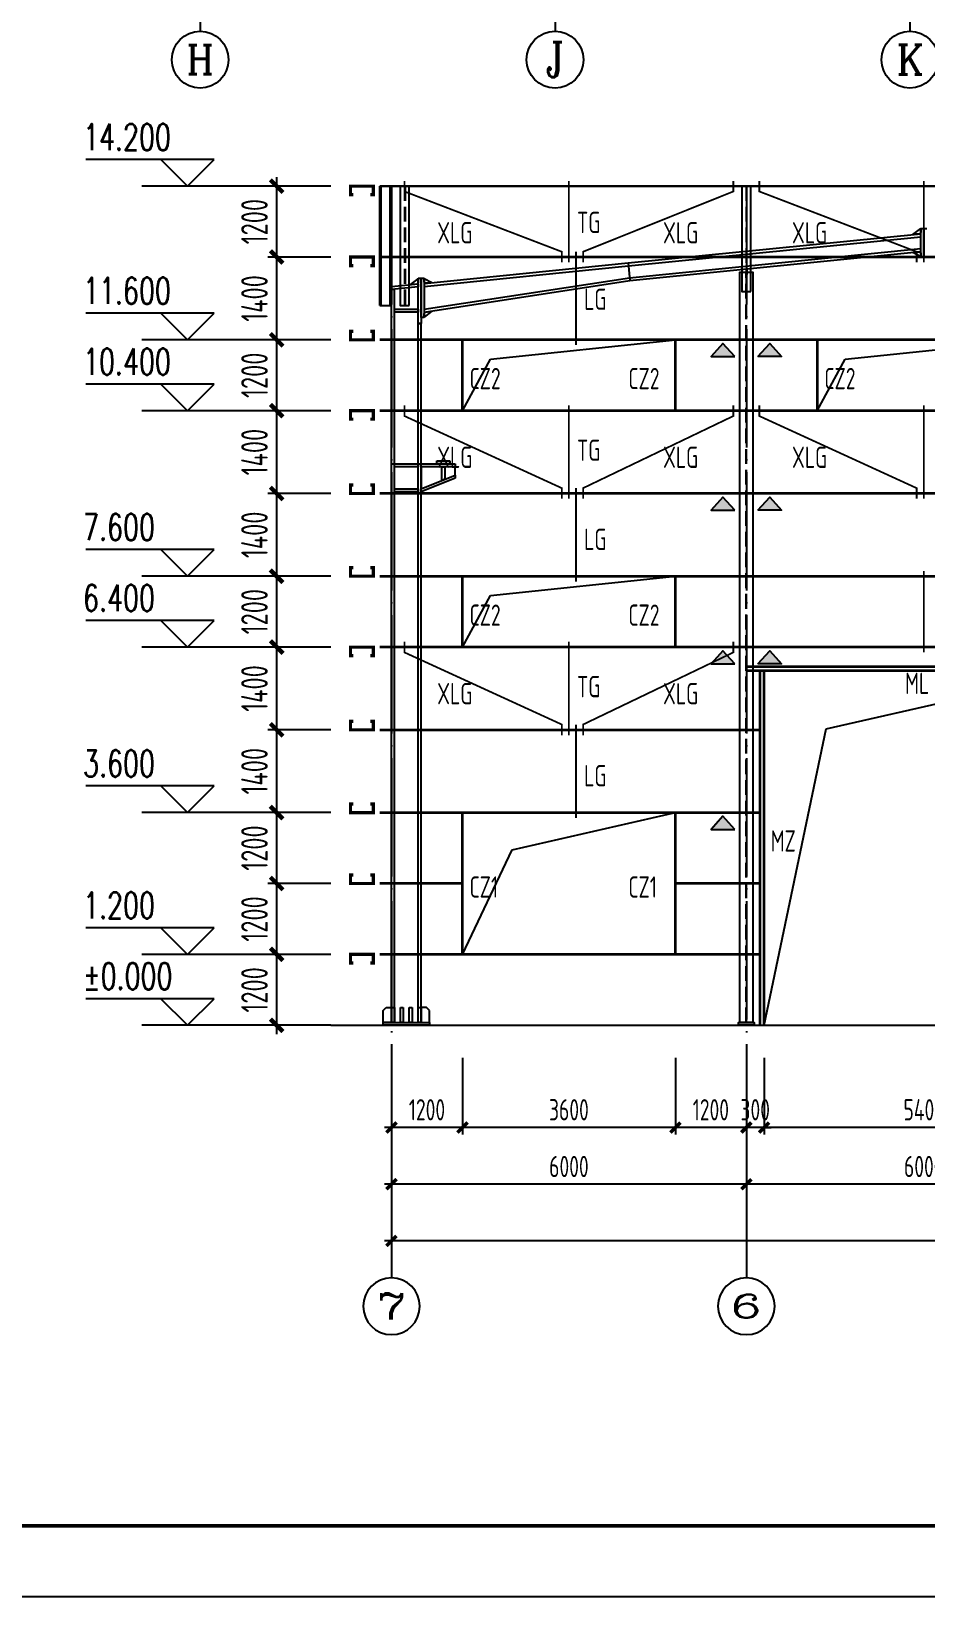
# Model space of a CAD drawing. Extents: x -1389621 to 57380, y -92505 to 283644.
# Drawn here: x 4482 to 19604, y 56395 to 82884 of the extents above; entities that cross this region are included whole.
import ezdxf
from ezdxf.enums import TextEntityAlignment as Align

# ---------------------------------------------------------------- set-up
doc = ezdxf.new("R2010")
doc.units = 0
doc.header["$LTSCALE"] = 100
doc.header["$MEASUREMENT"] = 0
doc.linetypes.add('DASH', pattern=[0.35, 0.25, -0.1])
doc.linetypes.add('DOTE', pattern=[2.42, 2, -0.2, 0.02, -0.2])
doc.layers.get('0').update_dxf_attribs({"linetype": 'CONTINUOUS'})
doc.layers.get('Defpoints').update_dxf_attribs({"linetype": 'CONTINUOUS'})
for name, color, linetype in [('14', 2, 'CONTINUOUS'), ('621', 2, 'CONTINUOUS'), ('AXIS', 3, 'CONTINUOUS'), ('AXIS_TEXT', 7, 'CONTINUOUS'), ('BORDER', 7, 'CONTINUOUS'), ('DIM', 3, 'CONTINUOUS'), ('DIM_ELEV', 3, 'CONTINUOUS'), ('DOTE', 1, 'DOTE'), ('PUB_DIM', 3, 'CONTINUOUS'), ('TC', 151, 'CONTINUOUS'), ('构件号', 1, 'CONTINUOUS'), ('柱子', 3, 'CONTINUOUS'), ('系杆支撑', 2, 'CONTINUOUS')]:
    doc.layers.add(name, color=color, linetype=linetype)
doc.layers.add('PUB_TEXT', color=7, linetype='CONTINUOUS', lineweight=15)
doc.layers.add('数字', color=3, linetype='CONTINUOUS', lineweight=20)
doc.styles.add('_TCH_AXIS', font='COMPLEX', dxfattribs={"bigfont": 'GBCBIG'})
doc.styles.add('_TCH_DIM', font='SIMPLEX', dxfattribs={"bigfont": 'GBCBIG'})
doc.styles.add('COMPLEX', font='COMPLEX')
doc.styles.add('TSSD_Dimension', font='tssdeng.shx', dxfattribs={"width": 0.7, "bigfont": 'hztxt.shx'})
doc.styles.add('TSSD_REIN', font='Tssdeng.shx', dxfattribs={"width": 0.7, "bigfont": 'hztxt.shx'})
doc.dimstyles.new('TSSD_100_100', dxfattribs={"dimtxt": 300, "dimasz": 100, "dimexe": 100, "dimexo": 250, "dimgap": 100, "dimtad": 1, "dimdec": 0, "dimzin": 0, "dimdsep": 46, "dimtxsty": 'TSSD_Dimension', "dimblk": 'ARCHTICK', "dimblk1": 'ARCHTICK', "dimblk2": 'ARCHTICK', "dimcen": 0, "dimdle": 100, "dimclrt": 7, "dimadec": 0, "dimazin": 0, "dimtfac": 1, "dimtdec": 0, "dimtix": 1, "dimtmove": 2, "dimatfit": 3, "dimfxl": 0, "dimtolj": 1, "dimtzin": 0, "dimarcsym": 0})

# ---------------------------------------------------------------- blocks, each defined once
blk = doc.blocks.new('_ArchTick')
at = {"color": 0, "linetype": 'ByBlock'}
blk.add_lwpolyline([(-0.71, -0.71, 0.5, 0.5, 0), (0.71, 0.71, 0.5, 0.5, 0)], format="xyseb", dxfattribs=at)
blk = doc.blocks.new('*D235')
at = {"layer": 'Defpoints', "color": 0, "ltscale": 100}
for p in [(9920, 68464), (8630, 67264), (9920, 67264)]:
    blk.add_point(p, dxfattribs=at)
at = {"layer": 'DIM', "color": 0, "lineweight": -2, "ltscale": 100}
for p, q in [((8630, 68614), (8630, 67114)), ((9545, 68464), (8480, 68464)), ((9545, 67264), (8480, 67264))]:
    blk.add_line(p, q, dxfattribs=at)
at = {"layer": 'DIM', "color": 0, "lineweight": -2, "ltscale": 100, "xscale": 150, "yscale": 150, "zscale": 150}
for p, rotation in [((8630, 68464), 90), ((8630, 67264), 270)]:
    blk.add_blockref('_ArchTick', p, dxfattribs=dict(at, rotation=rotation))
at = {"layer": 'DIM', "color": 7, "ltscale": 100, "insert": (8255, 67864), "char_height": 450, "attachment_point": 5, "rotation": 90, "style": 'TSSD_Dimension'}
blk.add_mtext('\\A1;1200', dxfattribs=at)
blk = doc.blocks.new('*D236')
at = {"layer": 'Defpoints', "color": 0, "ltscale": 100}
for p in [(9920, 67264), (8630, 66064), (9920, 66064)]:
    blk.add_point(p, dxfattribs=at)
at = {"layer": 'DIM', "color": 0, "lineweight": -2, "ltscale": 100}
for p, q in [((8630, 67414), (8630, 65914)), ((9545, 67264), (8480, 67264)), ((9545, 66064), (8480, 66064))]:
    blk.add_line(p, q, dxfattribs=at)
at = {"layer": 'DIM', "color": 0, "lineweight": -2, "ltscale": 100, "xscale": 150, "yscale": 150, "zscale": 150}
for p, rotation in [((8630, 67264), 90), ((8630, 66064), 270)]:
    blk.add_blockref('_ArchTick', p, dxfattribs=dict(at, rotation=rotation))
at = {"layer": 'DIM', "color": 7, "ltscale": 100, "insert": (8255, 66664), "char_height": 450, "attachment_point": 5, "rotation": 90, "style": 'TSSD_Dimension'}
blk.add_mtext('\\A1;1200', dxfattribs=at)
blk = doc.blocks.new('*D237')
at = {"layer": 'Defpoints', "color": 0, "ltscale": 100}
for p in [(9920, 69664), (8630, 68464), (9920, 68464)]:
    blk.add_point(p, dxfattribs=at)
at = {"layer": 'DIM', "color": 0, "lineweight": -2, "ltscale": 100}
for p, q in [((8630, 69814), (8630, 68314)), ((9545, 69664), (8480, 69664)), ((9545, 68464), (8480, 68464))]:
    blk.add_line(p, q, dxfattribs=at)
at = {"layer": 'DIM', "color": 0, "lineweight": -2, "ltscale": 100, "xscale": 150, "yscale": 150, "zscale": 150}
for p, rotation in [((8630, 69664), 90), ((8630, 68464), 270)]:
    blk.add_blockref('_ArchTick', p, dxfattribs=dict(at, rotation=rotation))
at = {"layer": 'DIM', "color": 7, "ltscale": 100, "insert": (8255, 69064), "char_height": 450, "attachment_point": 5, "rotation": 90, "style": 'TSSD_Dimension'}
blk.add_mtext('\\A1;1200', dxfattribs=at)
blk = doc.blocks.new('*D238')
at = {"layer": 'Defpoints', "color": 0, "ltscale": 100}
for p in [(9920, 71064), (8630, 69664), (9920, 69664)]:
    blk.add_point(p, dxfattribs=at)
at = {"layer": 'DIM', "color": 0, "lineweight": -2, "ltscale": 100}
for p, q in [((9545, 71064), (8480, 71064)), ((8630, 71214), (8630, 69514)), ((9545, 69664), (8480, 69664))]:
    blk.add_line(p, q, dxfattribs=at)
at = {"layer": 'DIM', "color": 0, "lineweight": -2, "ltscale": 100, "xscale": 150, "yscale": 150, "zscale": 150}
for p, rotation in [((8630, 71064), 90), ((8630, 69664), 270)]:
    blk.add_blockref('_ArchTick', p, dxfattribs=dict(at, rotation=rotation))
at = {"layer": 'DIM', "color": 7, "ltscale": 100, "insert": (8255, 70364), "char_height": 450, "attachment_point": 5, "rotation": 90, "style": 'TSSD_Dimension'}
blk.add_mtext('\\A1;1400', dxfattribs=at)
blk = doc.blocks.new('*D239')
at = {"layer": 'Defpoints', "color": 0, "ltscale": 100}
for p in [(9920, 72464), (8630, 71064), (9920, 71064)]:
    blk.add_point(p, dxfattribs=at)
at = {"layer": 'DIM', "color": 0, "lineweight": -2, "ltscale": 100}
for p, q in [((8630, 72614), (8630, 70914)), ((9545, 72464), (8480, 72464)), ((9545, 71064), (8480, 71064))]:
    blk.add_line(p, q, dxfattribs=at)
at = {"layer": 'DIM', "color": 0, "lineweight": -2, "ltscale": 100, "xscale": 150, "yscale": 150, "zscale": 150}
for p, rotation in [((8630, 72464), 90), ((8630, 71064), 270)]:
    blk.add_blockref('_ArchTick', p, dxfattribs=dict(at, rotation=rotation))
at = {"layer": 'DIM', "color": 7, "ltscale": 100, "insert": (8255, 71764), "char_height": 450, "attachment_point": 5, "rotation": 90, "style": 'TSSD_Dimension'}
blk.add_mtext('\\A1;1400', dxfattribs=at)
blk = doc.blocks.new('*D240')
at = {"layer": 'Defpoints', "color": 0, "ltscale": 100}
for p in [(9920, 73664), (8630, 72464), (9920, 72464)]:
    blk.add_point(p, dxfattribs=at)
at = {"layer": 'DIM', "color": 0, "lineweight": -2, "ltscale": 100}
for p, q in [((9545, 73664), (8480, 73664)), ((8630, 73814), (8630, 72314)), ((9545, 72464), (8480, 72464))]:
    blk.add_line(p, q, dxfattribs=at)
at = {"layer": 'DIM', "color": 0, "lineweight": -2, "ltscale": 100, "xscale": 150, "yscale": 150, "zscale": 150}
for p, rotation in [((8630, 73664), 90), ((8630, 72464), 270)]:
    blk.add_blockref('_ArchTick', p, dxfattribs=dict(at, rotation=rotation))
at = {"layer": 'DIM', "color": 7, "ltscale": 100, "insert": (8255, 73064), "char_height": 450, "attachment_point": 5, "rotation": 90, "style": 'TSSD_Dimension'}
blk.add_mtext('\\A1;1200', dxfattribs=at)
blk = doc.blocks.new('*D241')
at = {"layer": 'Defpoints', "color": 0, "ltscale": 100}
for p in [(9920, 75064), (8630, 73664), (9920, 73664)]:
    blk.add_point(p, dxfattribs=at)
at = {"layer": 'DIM', "color": 0, "lineweight": -2, "ltscale": 100}
for p, q in [((9545, 75064), (8480, 75064)), ((8630, 75214), (8630, 73514)), ((9545, 73664), (8480, 73664))]:
    blk.add_line(p, q, dxfattribs=at)
at = {"layer": 'DIM', "color": 0, "lineweight": -2, "ltscale": 100, "xscale": 150, "yscale": 150, "zscale": 150}
for p, rotation in [((8630, 75064), 90), ((8630, 73664), 270)]:
    blk.add_blockref('_ArchTick', p, dxfattribs=dict(at, rotation=rotation))
at = {"layer": 'DIM', "color": 7, "ltscale": 100, "insert": (8255, 74364), "char_height": 450, "attachment_point": 5, "rotation": 90, "style": 'TSSD_Dimension'}
blk.add_mtext('\\A1;1400', dxfattribs=at)
blk = doc.blocks.new('*D242')
at = {"layer": 'Defpoints', "color": 0, "ltscale": 100}
for p in [(9920, 76464), (8630, 75064), (9920, 75064)]:
    blk.add_point(p, dxfattribs=at)
at = {"layer": 'DIM', "color": 0, "lineweight": -2, "ltscale": 100}
for p, q in [((8630, 76614), (8630, 74914)), ((9545, 76464), (8480, 76464)), ((9545, 75064), (8480, 75064))]:
    blk.add_line(p, q, dxfattribs=at)
at = {"layer": 'DIM', "color": 0, "lineweight": -2, "ltscale": 100, "xscale": 150, "yscale": 150, "zscale": 150}
for p, rotation in [((8630, 76464), 90), ((8630, 75064), 270)]:
    blk.add_blockref('_ArchTick', p, dxfattribs=dict(at, rotation=rotation))
at = {"layer": 'DIM', "color": 7, "ltscale": 100, "insert": (8255, 75764), "char_height": 450, "attachment_point": 5, "rotation": 90, "style": 'TSSD_Dimension'}
blk.add_mtext('\\A1;1400', dxfattribs=at)
blk = doc.blocks.new('*D243')
at = {"layer": 'Defpoints', "color": 0, "ltscale": 100}
for p in [(9920, 77664), (8630, 76464), (9920, 76464)]:
    blk.add_point(p, dxfattribs=at)
at = {"layer": 'DIM', "color": 0, "lineweight": -2, "ltscale": 100}
for p, q in [((9545, 77664), (8480, 77664)), ((8630, 77814), (8630, 76314)), ((9545, 76464), (8480, 76464))]:
    blk.add_line(p, q, dxfattribs=at)
at = {"layer": 'DIM', "color": 0, "lineweight": -2, "ltscale": 100, "xscale": 150, "yscale": 150, "zscale": 150}
for p, rotation in [((8630, 77664), 90), ((8630, 76464), 270)]:
    blk.add_blockref('_ArchTick', p, dxfattribs=dict(at, rotation=rotation))
at = {"layer": 'DIM', "color": 7, "ltscale": 100, "insert": (8255, 77064), "char_height": 450, "attachment_point": 5, "rotation": 90, "style": 'TSSD_Dimension'}
blk.add_mtext('\\A1;1200', dxfattribs=at)
blk = doc.blocks.new('*D244')
at = {"layer": 'Defpoints', "color": 0, "ltscale": 100}
for p in [(9920, 79064), (8630, 77664), (9920, 77664)]:
    blk.add_point(p, dxfattribs=at)
at = {"layer": 'DIM', "color": 0, "lineweight": -2, "ltscale": 100}
for p, q in [((8630, 79214), (8630, 77514)), ((9545, 79064), (8480, 79064)), ((9545, 77664), (8480, 77664))]:
    blk.add_line(p, q, dxfattribs=at)
at = {"layer": 'DIM', "color": 0, "lineweight": -2, "ltscale": 100, "xscale": 150, "yscale": 150, "zscale": 150}
for p, rotation in [((8630, 79064), 90), ((8630, 77664), 270)]:
    blk.add_blockref('_ArchTick', p, dxfattribs=dict(at, rotation=rotation))
at = {"layer": 'DIM', "color": 7, "ltscale": 100, "insert": (8255, 78364), "char_height": 450, "attachment_point": 5, "rotation": 90, "style": 'TSSD_Dimension'}
blk.add_mtext('\\A1;1400', dxfattribs=at)
blk = doc.blocks.new('*D245')
at = {"layer": 'Defpoints', "color": 0, "ltscale": 100}
for p in [(9920, 80264), (8630, 79064), (9920, 79064)]:
    blk.add_point(p, dxfattribs=at)
at = {"layer": 'DIM', "color": 0, "lineweight": -2, "ltscale": 100}
for p, q in [((9545, 80264), (8480, 80264)), ((8630, 80414), (8630, 78914)), ((9545, 79064), (8480, 79064))]:
    blk.add_line(p, q, dxfattribs=at)
at = {"layer": 'DIM', "color": 0, "lineweight": -2, "ltscale": 100, "xscale": 150, "yscale": 150, "zscale": 150}
for p, rotation in [((8630, 80264), 90), ((8630, 79064), 270)]:
    blk.add_blockref('_ArchTick', p, dxfattribs=dict(at, rotation=rotation))
at = {"layer": 'DIM', "color": 7, "ltscale": 100, "insert": (8255, 79664), "char_height": 450, "attachment_point": 5, "rotation": 90, "style": 'TSSD_Dimension'}
blk.add_mtext('\\A1;1200', dxfattribs=at)
blk = doc.blocks.new('*D249')
at = {"layer": 'Defpoints', "color": 0, "ltscale": 100}
for p in [(16572, 64854), (22572, 64854), (16572, 63375)]:
    blk.add_point(p, dxfattribs=at)
at = {"layer": 'DIM', "color": 0, "lineweight": -2, "ltscale": 100}
for p, q in [((16572, 64554), (16572, 63255)), ((22572, 64554), (22572, 63255)), ((22692, 63375), (16452, 63375))]:
    blk.add_line(p, q, dxfattribs=at)
at = {"layer": 'DIM', "color": 0, "lineweight": -2, "ltscale": 100, "xscale": 120, "yscale": 120, "zscale": 120, "rotation": 180}
blk.add_blockref('_ArchTick', (16572, 63375), dxfattribs=at)
at = {"layer": 'DIM', "color": 0, "lineweight": -2, "ltscale": 100, "xscale": 120, "yscale": 120, "zscale": 120}
blk.add_blockref('_ArchTick', (22572, 63375), dxfattribs=at)
at = {"layer": 'DIM', "color": 7, "ltscale": 100, "insert": (19572, 63675), "char_height": 360, "attachment_point": 5, "style": 'TSSD_Dimension'}
blk.add_mtext('\\A1;6000', dxfattribs=at)
blk = doc.blocks.new('*D250')
at = {"layer": 'Defpoints', "color": 0, "ltscale": 100}
for p in [(10572, 64854), (16572, 64854), (10572, 63375)]:
    blk.add_point(p, dxfattribs=at)
at = {"layer": 'DIM', "color": 0, "lineweight": -2, "ltscale": 100}
for p, q in [((10572, 64554), (10572, 63255)), ((16572, 64554), (16572, 63255)), ((16692, 63375), (10452, 63375))]:
    blk.add_line(p, q, dxfattribs=at)
at = {"layer": 'DIM', "color": 0, "lineweight": -2, "ltscale": 100, "xscale": 120, "yscale": 120, "zscale": 120, "rotation": 180}
blk.add_blockref('_ArchTick', (10572, 63375), dxfattribs=at)
at = {"layer": 'DIM', "color": 0, "lineweight": -2, "ltscale": 100, "xscale": 120, "yscale": 120, "zscale": 120}
blk.add_blockref('_ArchTick', (16572, 63375), dxfattribs=at)
at = {"layer": 'DIM', "color": 7, "ltscale": 100, "insert": (13572, 63675), "char_height": 360, "attachment_point": 5, "style": 'TSSD_Dimension'}
blk.add_mtext('\\A1;6000', dxfattribs=at)
blk = doc.blocks.new('_AXISO')
blk.add_circle((0, 0), 0.5)
at = {"layer": 'AXIS_TEXT', "style": 'COMPLEX', "width": 1.041667}
blk.add_attdef('A', text='', height=0.56, dxfattribs=at).set_placement((-0.25, -0.28), (0.25, -0.28), align=Align.FIT)
blk = doc.blocks.new('*D252')
at = {"layer": 'Defpoints', "color": 0, "ltscale": 100}
for p in [(10572, 65094), (46172, 65094), (10572, 62415)]:
    blk.add_point(p, dxfattribs=at)
at = {"layer": 'DIM', "color": 0, "lineweight": -2, "ltscale": 100}
for p, q in [((10572, 64794), (10572, 62295)), ((46172, 64794), (46172, 62295)), ((46292, 62415), (10452, 62415))]:
    blk.add_line(p, q, dxfattribs=at)
at = {"layer": 'DIM', "color": 0, "lineweight": -2, "ltscale": 100, "xscale": 120, "yscale": 120, "zscale": 120, "rotation": 180.0000000000001}
blk.add_blockref('_ArchTick', (10572, 62415), dxfattribs=at)
at = {"layer": 'DIM', "color": 0, "lineweight": -2, "ltscale": 100, "xscale": 120, "yscale": 120, "zscale": 120}
blk.add_blockref('_ArchTick', (46172, 62415), dxfattribs=at)
at = {"layer": 'DIM', "color": 7, "ltscale": 100, "insert": (28372, 62715), "char_height": 360, "attachment_point": 5, "style": 'TSSD_Dimension'}
blk.add_mtext('\\A1;35600', dxfattribs=at)
blk = doc.blocks.new('*D289')
at = {"layer": 'Defpoints', "color": 0, "ltscale": 100}
for p in [(15372, 65814), (16572, 65814), (15372, 64335)]:
    blk.add_point(p, dxfattribs=at)
at = {"layer": 'DIM', "color": 0, "lineweight": -2, "ltscale": 100}
for p, q in [((15372, 65514), (15372, 64215)), ((16572, 65514), (16572, 64215)), ((16692, 64335), (15252, 64335))]:
    blk.add_line(p, q, dxfattribs=at)
at = {"layer": 'DIM', "color": 0, "lineweight": -2, "ltscale": 100, "xscale": 120, "yscale": 120, "zscale": 120}
for p, rotation in [((15372, 64335), 179.9999999999986), ((16572, 64335), 359.9999999999986)]:
    blk.add_blockref('_ArchTick', p, dxfattribs=dict(at, rotation=rotation))
at = {"layer": 'DIM', "color": 7, "ltscale": 100, "insert": (15972, 64635), "char_height": 360, "attachment_point": 5, "style": 'TSSD_Dimension'}
blk.add_mtext('\\A1;1200', dxfattribs=at)
blk = doc.blocks.new('*D290')
at = {"layer": 'Defpoints', "color": 0, "ltscale": 100}
for p in [(10572, 65814), (11772, 65814), (10572, 64335)]:
    blk.add_point(p, dxfattribs=at)
at = {"layer": 'DIM', "color": 0, "lineweight": -2, "ltscale": 100}
for p, q in [((10572, 65514), (10572, 64215)), ((11772, 65514), (11772, 64215)), ((11892, 64335), (10452, 64335))]:
    blk.add_line(p, q, dxfattribs=at)
at = {"layer": 'DIM', "color": 0, "lineweight": -2, "ltscale": 100, "xscale": 120, "yscale": 120, "zscale": 120, "rotation": 180}
blk.add_blockref('_ArchTick', (10572, 64335), dxfattribs=at)
at = {"layer": 'DIM', "color": 0, "lineweight": -2, "ltscale": 100, "xscale": 120, "yscale": 120, "zscale": 120}
blk.add_blockref('_ArchTick', (11772, 64335), dxfattribs=at)
at = {"layer": 'DIM', "color": 7, "ltscale": 100, "insert": (11172, 64635), "char_height": 360, "attachment_point": 5, "style": 'TSSD_Dimension'}
blk.add_mtext('\\A1;1200', dxfattribs=at)
blk = doc.blocks.new('*D291')
at = {"layer": 'Defpoints', "color": 0, "ltscale": 100}
for p in [(11772, 65814), (15372, 65814), (11772, 64335)]:
    blk.add_point(p, dxfattribs=at)
at = {"layer": 'DIM', "color": 0, "lineweight": -2, "ltscale": 100}
for p, q in [((11772, 65514), (11772, 64215)), ((15372, 65514), (15372, 64215)), ((15492, 64335), (11652, 64335))]:
    blk.add_line(p, q, dxfattribs=at)
at = {"layer": 'DIM', "color": 0, "lineweight": -2, "ltscale": 100, "xscale": 120, "yscale": 120, "zscale": 120, "rotation": 180.0000000000004}
blk.add_blockref('_ArchTick', (11772, 64335), dxfattribs=at)
at = {"layer": 'DIM', "color": 0, "lineweight": -2, "ltscale": 100, "xscale": 120, "yscale": 120, "zscale": 120}
blk.add_blockref('_ArchTick', (15372, 64335), dxfattribs=at)
at = {"layer": 'DIM', "color": 7, "ltscale": 100, "insert": (13572, 64635), "char_height": 360, "attachment_point": 5, "style": 'TSSD_Dimension'}
blk.add_mtext('\\A1;3600', dxfattribs=at)
blk = doc.blocks.new('*D292')
at = {"layer": 'Defpoints', "color": 0, "ltscale": 100}
for p in [(16572, 65814), (16872, 65814), (16572, 64335)]:
    blk.add_point(p, dxfattribs=at)
at = {"layer": 'DIM', "color": 0, "lineweight": -2, "ltscale": 100}
for p, q in [((16572, 65514), (16572, 64215)), ((16872, 65514), (16872, 64215)), ((16572, 64335), (16452, 64335)), ((16872, 64335), (16572, 64335)), ((16872, 64335), (16992, 64335))]:
    blk.add_line(p, q, dxfattribs=at)
at = {"layer": 'DIM', "color": 0, "lineweight": -2, "ltscale": 100, "xscale": 120, "yscale": 120, "zscale": 120}
for p, rotation in [((16572, 64335), 359.9999999999944), ((16872, 64335), 179.9999999999945)]:
    blk.add_blockref('_ArchTick', p, dxfattribs=dict(at, rotation=rotation))
at = {"layer": 'DIM', "color": 7, "ltscale": 100, "insert": (16722, 64635), "char_height": 360, "attachment_point": 5, "style": 'TSSD_Dimension'}
blk.add_mtext('\\A1;300', dxfattribs=at)
blk = doc.blocks.new('*D293')
at = {"layer": 'Defpoints', "color": 0, "ltscale": 100}
for p in [(16872, 65814), (22272, 65814), (16872, 64335)]:
    blk.add_point(p, dxfattribs=at)
at = {"layer": 'DIM', "color": 0, "lineweight": -2, "ltscale": 100}
for p, q in [((16872, 65514), (16872, 64215)), ((22272, 65514), (22272, 64215)), ((22392, 64335), (16752, 64335))]:
    blk.add_line(p, q, dxfattribs=at)
at = {"layer": 'DIM', "color": 0, "lineweight": -2, "ltscale": 100, "xscale": 120, "yscale": 120, "zscale": 120}
for p, rotation in [((16872, 64335), 179.9999999999985), ((22272, 64335), 359.9999999999985)]:
    blk.add_blockref('_ArchTick', p, dxfattribs=dict(at, rotation=rotation))
at = {"layer": 'DIM', "color": 7, "ltscale": 100, "insert": (19572, 64635), "char_height": 360, "attachment_point": 5, "style": 'TSSD_Dimension'}
blk.add_mtext('\\A1;5400', dxfattribs=at)
blk = doc.blocks.new('A$C79605478')
at = {"layer": 'PUB_DIM', "linetype": 'Continuous'}
blk.add_hatch(color=6, dxfattribs=at).paths.add_polyline_path([(397, 0), (198, 223), (0, 0)])
at = {"layer": 'PUB_DIM', "color": 6, "linetype": 'Continuous'}
blk.add_lwpolyline([(397, 0), (198, 223), (0, 0)], close=True, dxfattribs=at)

msp = doc.modelspace()

# ---------------------------------------------------------------- linework, layer by layer
at = {"ltscale": 100}
for p, q in [((12244.083, 77335.22), (15371.998, 77664.03)), ((18244.083, 77335.22), (21371.998, 77664.03)), ((11771.998, 76464.03), (12244.083, 77335.22)), ((17771.998, 76464.03), (18244.083, 77335.22)), ((12244.083, 73335.22), (15371.998, 73664.03)), ((11771.998, 72464.03), (12244.083, 73335.22)), ((17923, 71083.814), (22272, 72064.03)), ((16872, 66064.03), (17923, 71083.814)), ((12613.081, 69036.18), (15371.998, 69664.03)), ((11771.998, 67264.03), (12613.081, 69036.18)), ((9545.439, 66064.03), (47052.793, 66064.03))]:
    msp.add_line(p, q, dxfattribs=at)
at = {"layer": '14', "color": 251}
for p, q in [((19387.669, 79445.597), (19521.999, 79549.031)), ((19521.999, 79479.029), (19502.099, 79457.041)), ((19521.999, 79064.03), (19521.999, 79549.031)), ((19521.999, 79549.031), (19571.999, 79549.031)), ((19521.999, 79549.031), (19521.999, 79479.029)), ((19571.999, 79064.03), (19571.999, 79549.031)), ((19571.999, 79549.031), (19621.999, 79549.031)), ((19571.999, 79549.031), (19571.999, 79064.03)), ((19502.099, 79457.041), (19387.669, 79445.597)), ((19387.669, 79144.102), (19502.099, 79155.546)), ((19521.999, 79067.533), (19387.669, 79144.102)), ((19502.099, 79155.546), (19521.999, 79137.535)), ((19521.999, 79137.535), (19521.999, 79067.533)), ((19571.999, 79064.03), (19521.999, 79064.03)), ((19621.999, 79064.03), (19571.999, 79064.03)), ((10887.668, 78595.597), (11021.998, 78694.029)), ((11021.998, 77940.022), (11021.998, 78708.406)), ((11021.998, 78708.406), (11071.998, 78708.406)), ((11021.998, 78694.029), (11021.998, 78629.029)), ((11071.998, 78708.406), (11071.998, 77940.022)), ((11071.998, 78040.022), (11071.998, 78708.406)), ((11071.998, 78708.406), (11121.998, 78708.406)), ((11121.998, 78708.406), (11121.998, 78040.022)), ((11121.998, 78639.03), (11121.998, 78704.029)), ((11121.998, 78704.029), (11256.328, 78632.463)), ((10571.998, 78564.03), (11021.998, 78609.031)), ((10571.998, 78513.78), (10571.998, 78564.03)), ((11021.998, 78558.781), (10571.998, 78513.78)), ((11002.098, 78607.041), (10887.668, 78595.597)), ((11021.998, 78629.029), (11002.098, 78607.041)), ((11021.998, 78609.031), (11021.998, 78558.781)), ((11141.899, 78621.018), (11121.998, 78639.03)), ((11256.328, 78632.463), (11141.899, 78621.018)), ((10621.998, 78180.314), (11021.998, 78180.314)), ((10621.998, 78130.314), (10621.998, 78180.314)), ((11021.998, 78180.314), (11021.998, 78130.314)), ((11255.428, 78150.553), (11121.998, 78045.021)), ((11141.766, 78133.064), (11255.428, 78150.553)), ((11021.998, 78130.314), (10621.998, 78130.314)), ((11071.998, 77940.022), (11021.998, 77940.022)), ((11121.998, 78040.022), (11071.998, 78040.022)), ((11121.998, 78110.02), (11141.766, 78133.064)), ((11121.998, 78045.021), (11121.998, 78110.02)), ((10621.998, 75564.03), (11021.998, 75564.03)), ((10621.998, 75514.03), (10621.998, 75564.03)), ((11021.998, 75514.03), (10621.998, 75514.03)), ((11021.998, 75564.03), (11021.998, 75514.03)), ((11071.998, 75564.03), (11646.998, 75564.03)), ((11071.998, 75514.03), (11071.998, 75564.03)), ((11646.998, 75514.03), (11071.998, 75514.03)), ((11071.998, 75514.03), (11071.998, 75144.03)), ((11646.998, 75514.03), (11071.998, 75514.03)), ((11336.998, 75614.03), (11556.998, 75614.03)), ((11336.998, 75564.03), (11336.998, 75614.03)), ((11556.998, 75564.03), (11336.998, 75564.03)), ((11421.998, 75284.03), (11421.998, 75514.03)), ((11421.998, 75514.03), (11471.998, 75514.03)), ((11471.998, 75514.03), (11471.998, 75304.029)), ((11556.998, 75614.03), (11556.998, 75564.03)), ((11646.998, 75564.03), (11646.998, 75514.03)), ((11646.998, 75374.031), (11646.998, 75514.03)), ((11071.998, 75144.03), (11646.998, 75374.031)), ((11071.998, 75144.03), (11646.998, 75374.031)), ((11646.998, 75324.031), (11071.998, 75094.03)), ((11471.998, 75304.029), (11421.998, 75284.03)), ((11646.998, 75374.031), (11646.998, 75324.031)), ((10621.998, 75144.03), (11021.998, 75144.03)), ((10621.998, 75094.03), (10621.998, 75144.03)), ((11021.998, 75094.03), (10621.998, 75094.03)), ((11021.998, 75144.03), (11021.998, 75094.03)), ((11071.998, 75094.03), (11071.998, 75144.03)), ((10431.998, 66314.03), (10481.998, 66364.03)), ((10431.998, 66114.03), (10431.998, 66314.03)), ((10481.998, 66364.03), (10571.998, 66364.03)), ((10571.998, 66364.03), (10571.998, 66134.03)), ((10571.998, 66114.03), (10571.998, 66364.03)), ((10571.998, 66364.03), (10621.998, 66364.03)), ((10621.998, 66364.03), (10621.998, 66114.03)), ((10721.998, 66114.03), (10721.998, 66364.03)), ((10721.998, 66364.03), (10771.998, 66364.03)), ((10771.998, 66364.03), (10771.998, 66114.03)), ((10871.998, 66114.03), (10871.998, 66364.03)), ((10871.998, 66364.03), (10921.998, 66364.03)), ((10921.998, 66364.03), (10921.998, 66114.03)), ((11021.998, 66114.03), (11021.998, 66364.03)), ((11021.998, 66364.03), (11071.998, 66364.03)), ((11071.998, 66364.03), (11071.998, 66134.03)), ((11161.998, 66364.03), (11071.998, 66364.03)), ((11071.998, 66364.03), (11071.998, 66114.03)), ((11211.998, 66314.03), (11161.998, 66364.03)), ((11211.998, 66114.03), (11211.998, 66314.03)), ((10431.998, 66064.03), (10431.998, 66114.03)), ((10431.998, 66114.03), (11211.998, 66114.03)), ((10551.998, 66114.03), (10431.998, 66114.03)), ((11211.998, 66064.03), (10431.998, 66064.03)), ((10571.998, 66134.03), (10551.998, 66114.03)), ((10621.998, 66114.03), (10571.998, 66114.03)), ((10771.998, 66114.03), (10721.998, 66114.03)), ((10921.998, 66114.03), (10871.998, 66114.03)), ((11071.998, 66114.03), (11021.998, 66114.03)), ((11071.998, 66134.03), (11091.998, 66114.03)), ((11091.998, 66114.03), (11211.998, 66114.03)), ((11211.998, 66114.03), (11211.998, 66064.03))]:
    msp.add_line(p, q, dxfattribs=at)
msp.add_lwpolyline([(16441.999, 66064.03), (16441.999, 66114.03), (16701.998, 66114.03), (16701.998, 66064.03)], close=True, dxfattribs=at)
at = {"layer": '621', "const_width": 54}
for points in [[(9927.477, 80120.028), (9879.481, 80120.028), (9879.481, 80264.03), (10263.475, 80264.03), (10263.475, 80120.028), (10215.48, 80120.028)], [(9927.477, 78920.028), (9879.481, 78920.028), (9879.481, 79064.03), (10263.475, 79064.03), (10263.475, 78920.028), (10215.48, 78920.028)], [(9927.477, 77808.031), (9879.481, 77808.031), (9879.481, 77664.03), (10263.475, 77664.03), (10263.475, 77808.031), (10215.48, 77808.031)], [(9927.477, 76320.028), (9879.481, 76320.028), (9879.481, 76464.03), (10263.475, 76464.03), (10263.475, 76320.028), (10215.48, 76320.028)], [(9927.477, 75208.031), (9879.481, 75208.031), (9879.481, 75064.03), (10263.475, 75064.03), (10263.475, 75208.031), (10215.48, 75208.031)], [(9927.477, 73808.031), (9879.481, 73808.031), (9879.481, 73664.03), (10263.475, 73664.03), (10263.475, 73808.031), (10215.48, 73808.031)], [(9927.477, 72320.028), (9879.481, 72320.028), (9879.481, 72464.03), (10263.475, 72464.03), (10263.475, 72320.028), (10215.48, 72320.028)], [(9927.477, 71208.031), (9879.481, 71208.031), (9879.481, 71064.03), (10263.475, 71064.03), (10263.475, 71208.031), (10215.48, 71208.031)], [(9927.477, 69808.031), (9879.481, 69808.031), (9879.481, 69664.03), (10263.475, 69664.03), (10263.475, 69808.031), (10215.48, 69808.031)], [(9927.477, 68608.031), (9879.481, 68608.031), (9879.481, 68464.03), (10263.475, 68464.03), (10263.475, 68608.031), (10215.48, 68608.031)], [(9927.477, 67120.028), (9879.481, 67120.028), (9879.481, 67264.03), (10263.475, 67264.03), (10263.475, 67120.028), (10215.48, 67120.028)]]:
    msp.add_lwpolyline(points, dxfattribs=at)
at = {"layer": 'AXIS'}
for p, q in [((7336.81, 86450.485), (7336.81, 82884.467)), ((13336.81, 86450.485), (13336.81, 82884.467)), ((19336.81, 86450.485), (19336.81, 82884.467)), ((10572, 64614.03), (10572, 61790)), ((16572, 64614.03), (16572, 61790))]:
    msp.add_line(p, q, dxfattribs=at)
at = {"layer": 'BORDER'}
msp.add_lwpolyline([(-43539.856, 56395.346), (-43539.856, 127675.346), (57380.144, 127675.346), (57380.144, 56395.346)], close=True, dxfattribs=at)
at = {"layer": 'BORDER', "const_width": 60}
msp.add_lwpolyline([(-40539.856, 57595.346), (-40539.856, 126475.346), (56180.144, 126475.346), (56180.144, 57595.346)], close=True, dxfattribs=at)
at = {"layer": 'DIM_ELEV'}
for p, q in [((7572.672, 80713.85), (5401.81, 80713.85)), ((7122.852, 80264.03), (6673.032, 80713.85)), ((7122.852, 80264.03), (7572.672, 80713.85)), ((8479.845, 80264.03), (6352.332, 80264.03)), ((7572.672, 78113.85), (5401.81, 78113.85)), ((7122.852, 77664.03), (6673.032, 78113.85)), ((7122.852, 77664.03), (7572.672, 78113.85)), ((8479.845, 77664.03), (6352.332, 77664.03)), ((7572.672, 76913.85), (5401.81, 76913.85)), ((7122.852, 76464.03), (6673.032, 76913.85)), ((7122.852, 76464.03), (7572.672, 76913.85)), ((8479.845, 76464.03), (6352.332, 76464.03)), ((7572.672, 74113.85), (5401.81, 74113.85)), ((7122.852, 73664.03), (6673.032, 74113.85)), ((7122.852, 73664.03), (7572.672, 74113.85)), ((8479.845, 73664.03), (6352.332, 73664.03)), ((7572.672, 72913.85), (5401.81, 72913.85)), ((7122.852, 72464.03), (6673.032, 72913.85)), ((7122.852, 72464.03), (7572.672, 72913.85)), ((8479.845, 72464.03), (6352.332, 72464.03)), ((7572.672, 70113.85), (5401.81, 70113.85)), ((7122.852, 69664.03), (6673.032, 70113.85)), ((7122.852, 69664.03), (7572.672, 70113.85)), ((8479.845, 69664.03), (6352.332, 69664.03)), ((7572.672, 67713.85), (5401.81, 67713.85)), ((7122.852, 67264.03), (6673.032, 67713.85)), ((7122.852, 67264.03), (7572.672, 67713.85)), ((8479.845, 67264.03), (6352.332, 67264.03)), ((7572.672, 66513.85), (5401.81, 66513.85)), ((7122.852, 66064.03), (6673.032, 66513.85)), ((7122.852, 66064.03), (7572.672, 66513.85)), ((8479.845, 66064.03), (6352.332, 66064.03))]:
    msp.add_line(p, q, dxfattribs=at)
at = {"layer": 'DOTE', "linetype": 'DOTE', "ltscale": 10}
for p, q in [((10572, 80264.03), (10572, 64614.03)), ((16572, 80264.03), (16572, 64614.03))]:
    msp.add_line(p, q, dxfattribs=at)
at = {"layer": '构件号', "const_width": 45}
for points in [[(10371.998, 80264.03), (46372, 80264.03)], [(10371.998, 79064.03), (46372, 79064.03)], [(10371.998, 77664.03), (46372, 77664.03)], [(11771.998, 77664.03), (11771.998, 76464.03)], [(15371.998, 77664.03), (15371.998, 76464.03)], [(17771.998, 77664.03), (17771.998, 76464.03)], [(10371.998, 76464.03), (46372, 76464.03)], [(10371.998, 75064.03), (46372, 75064.03)], [(10371.998, 73664.03), (46372, 73664.03)], [(11771.998, 73664.03), (11771.998, 72464.03)], [(15371.998, 73664.03), (15371.998, 72464.03)], [(10371.998, 72464.03), (46372, 72464.03)], [(16572, 72134.03), (22572, 72134.03)], [(16572, 72064.03), (22572, 72064.03)], [(16802, 72064.03), (16802, 66064.03)], [(16872, 72064.03), (16872, 66064.03)], [(10371.998, 71064.03), (16802, 71064.03)], [(10371.998, 69664.03), (16802, 69664.03)], [(11771.998, 69664.03), (11771.998, 67264.03)], [(15371.998, 69664.03), (15371.998, 67264.03)], [(10371.998, 68464.03), (11771.998, 68464.03)], [(15371.998, 68464.03), (16802, 68464.03)], [(10371.998, 67264.03), (16802, 67264.03)]]:
    msp.add_lwpolyline(points, dxfattribs=at)
at = {"layer": '柱子', "color": 251}
for p, q in [((10371.998, 78246.818), (10371.998, 80264.03)), ((10371.998, 80264.03), (10421.998, 80264.03)), ((10371.998, 80264.03), (10571.998, 80264.03)), ((10396.998, 78246.818), (10396.998, 80264.03)), ((10521.998, 80264.03), (10571.998, 80264.03)), ((10546.998, 78246.818), (10546.998, 80264.03)), ((10571.998, 78246.818), (10571.998, 80264.03)), ((14571.998, 78964.03), (19521.999, 79459.031)), ((14576.974, 78914.277), (19521.999, 79408.781)), ((14596.874, 78715.269), (19521.999, 79207.783)), ((11121.998, 78619.029), (14571.998, 78964.03)), ((14571.998, 78964.03), (14601.849, 78665.519)), ((14601.85, 78665.519), (19521.999, 79157.536)), ((11121.998, 78568.778), (14576.974, 78914.277)), ((11121.998, 78180.61), (14596.867, 78715.342)), ((10571.998, 78513.78), (10621.998, 78518.778)), ((10571.998, 75564.03), (10571.998, 78513.78)), ((10621.998, 75564.03), (10621.998, 78518.778)), ((11121.998, 78130.021), (14601.849, 78665.519)), ((10371.998, 78246.818), (10571.998, 78246.818)), ((11021.998, 75564.03), (11021.998, 77940.022)), ((11021.998, 77940.022), (11071.998, 77940.022)), ((11071.998, 75564.03), (11071.998, 77940.022)), ((10571.998, 66114.03), (10571.998, 75564.03)), ((10571.998, 75564.03), (10621.998, 75564.03)), ((10621.998, 66114.03), (10621.998, 75564.03)), ((10621.998, 75564.03), (11021.998, 75564.03)), ((11021.998, 66114.03), (11021.998, 75564.03)), ((11021.998, 75564.03), (11071.998, 75564.03)), ((11071.998, 66114.03), (11071.998, 75564.03))]:
    msp.add_line(p, q, dxfattribs=at)
at = {"layer": '柱子', "color": 251, "linetype": 'DASH', "ltscale": 10}
for p, q in [((10790.725, 80264.03), (10790.725, 78247.262)), ((10800.725, 80264.03), (10800.725, 78247.262)), ((16566.797, 80264.03), (16566.797, 78480.222)), ((16576.797, 80264.03), (16576.797, 78480.222)), ((16568.998, 66114.03), (16568.998, 78809.687)), ((16574.998, 66114.03), (16574.998, 78809.687))]:
    msp.add_line(p, q, dxfattribs=at)
at = {"layer": '柱子', "color": 251}
for points in [[(10870.725, 78247.262), (10870.725, 80264.03), (10720.725, 80264.03), (10720.725, 78247.262), (10870.927, 78247.262)], [(16646.797, 78480.222), (16646.797, 80264.03), (16496.797, 80264.03), (16496.797, 78480.222), (16646.999, 78480.222)]]:
    msp.add_lwpolyline(points, dxfattribs=at)
for points in [[(16461.998, 66114.03), (16461.998, 78809.687), (16681.998, 78809.687), (16681.998, 66114.03)], [(16574.998, 78775.426), (16583.259, 78775.426), (16583.259, 78862.614), (16574.998, 78862.614)]]:
    msp.add_lwpolyline(points, close=True, dxfattribs=at)
at = {"layer": '系杆支撑', "const_width": 30}
for points in [[(10791.797, 80353.843), (10791.797, 80174.217), (13451.797, 79154.192), (13451.797, 78973.868)], [(13571.797, 80353.843), (13571.797, 78973.868)], [(16351.797, 80353.843), (16351.797, 80174.217), (13811.797, 79154.192), (13811.797, 78973.868)], [(16791.797, 80353.843), (16791.797, 80174.217), (19451.797, 79154.192), (19451.797, 78973.868)], [(19571.797, 80353.843), (19571.797, 78973.868)], [(13691.797, 79153.843), (13691.797, 77573.868)], [(10791.797, 76553.843), (10791.797, 76374.217), (13451.797, 75154.192), (13451.797, 74973.868)], [(13571.797, 76553.843), (13571.797, 74973.868)], [(16351.797, 76553.843), (16351.797, 76374.217), (13811.797, 75154.192), (13811.797, 74973.868)], [(16791.797, 76553.843), (16791.797, 76374.217), (19451.797, 75154.192), (19451.797, 74973.868)], [(19571.797, 76553.843), (19571.797, 74973.868)], [(13691.797, 75153.843), (13691.797, 73573.868)], [(19571.797, 73753.843), (19571.797, 72374.217)], [(10791.797, 72553.843), (10791.797, 72374.217), (13451.797, 71154.192), (13451.797, 70973.868)], [(13571.797, 72553.843), (13571.797, 70973.868)], [(16351.797, 72553.843), (16351.797, 72374.217), (13811.797, 71154.192), (13811.797, 70973.868)], [(13691.797, 71153.843), (13691.797, 69573.868)]]:
    msp.add_lwpolyline(points, dxfattribs=at)

# ---------------------------------------------------------------- block references
at = {"layer": 'AXIS'}
ref = msp.add_blockref('_AXISO', (7336.81, 82404.467), dxfattribs=dict(at, xscale=960, yscale=960, zscale=960))
ref.add_attrib('A', 'H', dxfattribs={"layer": 'AXIS_TEXT', "ltscale": 0.5, "height": 486.621, "style": '_TCH_AXIS'}).set_placement((7105.086, 82161.156), (7568.535, 82161.156), align=Align.FIT)
ref = msp.add_blockref('_AXISO', (13336.81, 82404.467), dxfattribs=dict(at, xscale=960, yscale=960, zscale=960))
ref.add_attrib('A', 'J', dxfattribs={"layer": 'AXIS_TEXT', "ltscale": 0.5, "height": 595.279, "style": '_TCH_AXIS'}).set_placement((13180.904, 82106.827), (13492.717, 82106.827), align=Align.FIT)
ref = msp.add_blockref('_AXISO', (19336.81, 82404.467), dxfattribs=dict(at, xscale=960, yscale=960, zscale=960))
ref.add_attrib('A', 'K', dxfattribs={"layer": 'AXIS_TEXT', "ltscale": 0.5, "height": 498.312, "style": '_TCH_AXIS'}).set_placement((19111.384, 82155.311), (19562.237, 82155.311), align=Align.FIT)
ref = msp.add_blockref('_AXISO', (10572, 61310), dxfattribs=dict(at, xscale=-960, yscale=960, zscale=960))
ref.add_attrib('A', '7', dxfattribs={"layer": 'AXIS_TEXT', "ltscale": 0.5, "height": 442.515, "style": '_TCH_AXIS', "width": 1.714286}).set_placement((10319.134, 61088.742), (10824.866, 61088.742), align=Align.FIT)
ref = msp.add_blockref('_AXISO', (16572, 61310), dxfattribs=dict(at, xscale=-960, yscale=960, zscale=960))
ref.add_attrib('A', '6', dxfattribs={"layer": 'AXIS_TEXT', "ltscale": 0.5, "height": 394.135, "style": '_TCH_AXIS', "width": 2.071429}).set_placement((16299.859, 61112.933), (16844.141, 61112.933), align=Align.FIT)
at = {"layer": 'TC', "linetype": 'ByBlock', "ltscale": 100}
for p in [(15978.458, 77379.366), (15978.458, 74779.366), (15978.458, 72179.366), (15978.458, 69379.366)]:
    msp.add_blockref('A$C79605478', p, dxfattribs=at)
at = {"layer": 'TC', "linetype": 'ByBlock', "ltscale": 100, "xscale": -1}
for p in [(17165.536, 77379.366), (17165.536, 74779.366), (17165.536, 72179.366)]:
    msp.add_blockref('A$C79605478', p, dxfattribs=at)

# ---------------------------------------------------------------- texts
at = {"layer": 'PUB_TEXT', "style": '_TCH_DIM', "width": 0.705882}
for s, p in [('14.200', (5356.828, 80871.287)), ('11.600', (5356.828, 78271.287)), ('10.400', (5356.828, 77071.287)), ('7.600', (5356.828, 74271.287)), ('6.400', (5356.828, 73071.287)), ('3.600', (5356.828, 70271.287)), ('1.200', (5356.828, 67871.287)), ('%%P0.000', (5356.828, 66671.287))]:
    msp.add_text(s, height=446.0715, dxfattribs=at).set_placement(p)
at = {"layer": '数字', "ltscale": 100, "style": 'TSSD_REIN', "width": 0.7}
for s, p in [('TG', (13709.58, 79470.238)), ('XLG', (11344.484, 79296.388)), ('XLG', (15163.889, 79296.388)), ('XLG', (17344.484, 79296.388)), ('LG', (13829.58, 78170.238)), ('CZ2', (11891.178, 76828.539)), ('CZ2', (14577.005, 76828.539)), ('CZ2', (17891.178, 76828.539)), ('XLG', (11344.484, 75496.388)), ('TG', (13709.58, 75615.313)), ('XLG', (15163.889, 75496.388)), ('XLG', (17344.484, 75496.388)), ('LG', (13829.58, 74107.979)), ('CZ2', (11891.178, 72825.131)), ('CZ2', (14577.005, 72825.131)), ('XLG', (11344.484, 71496.388)), ('TG', (13709.58, 71615.313)), ('XLG', (15163.889, 71496.388)), ('ML', (19256.54, 71671.552)), ('LG', (13829.58, 70107.979)), ('MZ', (16984.872, 69004.606)), ('CZ1', (11891.178, 68224.679)), ('CZ1', (14577.005, 68224.679))]:
    msp.add_text(s, height=360, dxfattribs=at).set_placement(p)

# ---------------------------------------------------------------- dimensions: what is measured, and where the dimension line sits
at = {"layer": 'DIM', "ltscale": 100}
for base, p1, p2, picture, middle in [((8629.845, 79064.03), (9920.439, 80264.03), (9920.439, 79064.03), '*D245', (8254.845, 79664.03)), ((8629.845, 77664.03), (9920.439, 79064.03), (9920.439, 77664.03), '*D244', (8254.845, 78364.03)), ((8629.845, 76464.03), (9920.439, 77664.03), (9920.439, 76464.03), '*D243', (8254.845, 77064.03)), ((8629.845, 75064.03), (9920.439, 76464.03), (9920.439, 75064.03), '*D242', (8254.845, 75764.03)), ((8629.845, 73664.03), (9920.439, 75064.03), (9920.439, 73664.03), '*D241', (8254.845, 74364.03)), ((8629.845, 72464.03), (9920.439, 73664.03), (9920.439, 72464.03), '*D240', (8254.845, 73064.03)), ((8629.845, 71064.03), (9920.439, 72464.03), (9920.439, 71064.03), '*D239', (8254.845, 71764.03)), ((8629.845, 69664.03), (9920.439, 71064.03), (9920.439, 69664.03), '*D238', (8254.845, 70364.03)), ((8629.845, 68464.03), (9920.439, 69664.03), (9920.439, 68464.03), '*D237', (8254.845, 69064.03)), ((8629.845, 67264.03), (9920.439, 68464.03), (9920.439, 67264.03), '*D235', (8254.845, 67864.03)), ((8629.845, 66064.03), (9920.439, 67264.03), (9920.439, 66064.03), '*D236', (8254.845, 66664.03))]:
    dim = msp.add_linear_dim(base=base, p1=p1, p2=p2, angle=90, dimstyle='TSSD_100_100', override={"dimscale": 1.5}, dxfattribs=at)
    dim.commit()
    dim.dimension.update_dxf_attribs({"geometry": picture, "text_midpoint": middle})
for p1, p2, distance, picture, middle in [((11771.998, 65814.03), (10572, 65814.03), 1478.978, '*D290', (11171.999, 64635.052)), ((15371.998, 65814.03), (11771.998, 65814.03), 1478.978, '*D291', (13571.998, 64635.052)), ((16572, 65814.03), (15371.998, 65814.03), 1478.978, '*D289', (15971.999, 64635.052)), ((16871.998, 65814.03), (16572, 65814.03), 1478.978, '*D292', (16721.999, 64635.052)), ((22271.998, 65814.03), (16871.998, 65814.03), 1478.978, '*D293', (19571.998, 64635.052)), ((46172, 65094.03), (10572, 65094.03), 2678.978, '*D252', (28372, 62715.052)), ((16572, 64854.03), (10572, 64854.03), 1478.978, '*D250', (13572, 63675.052)), ((22572, 64854.03), (16572, 64854.03), 1478.978, '*D249', (19572, 63675.052))]:
    dim = msp.add_aligned_dim(p1=p1, p2=p2, distance=distance, dimstyle='TSSD_100_100', override={"dimscale": 1.2}, dxfattribs=at)
    dim.commit()
    dim.dimension.update_dxf_attribs({"geometry": picture, "text_midpoint": middle})

doc.saveas('drawing.dxf')
